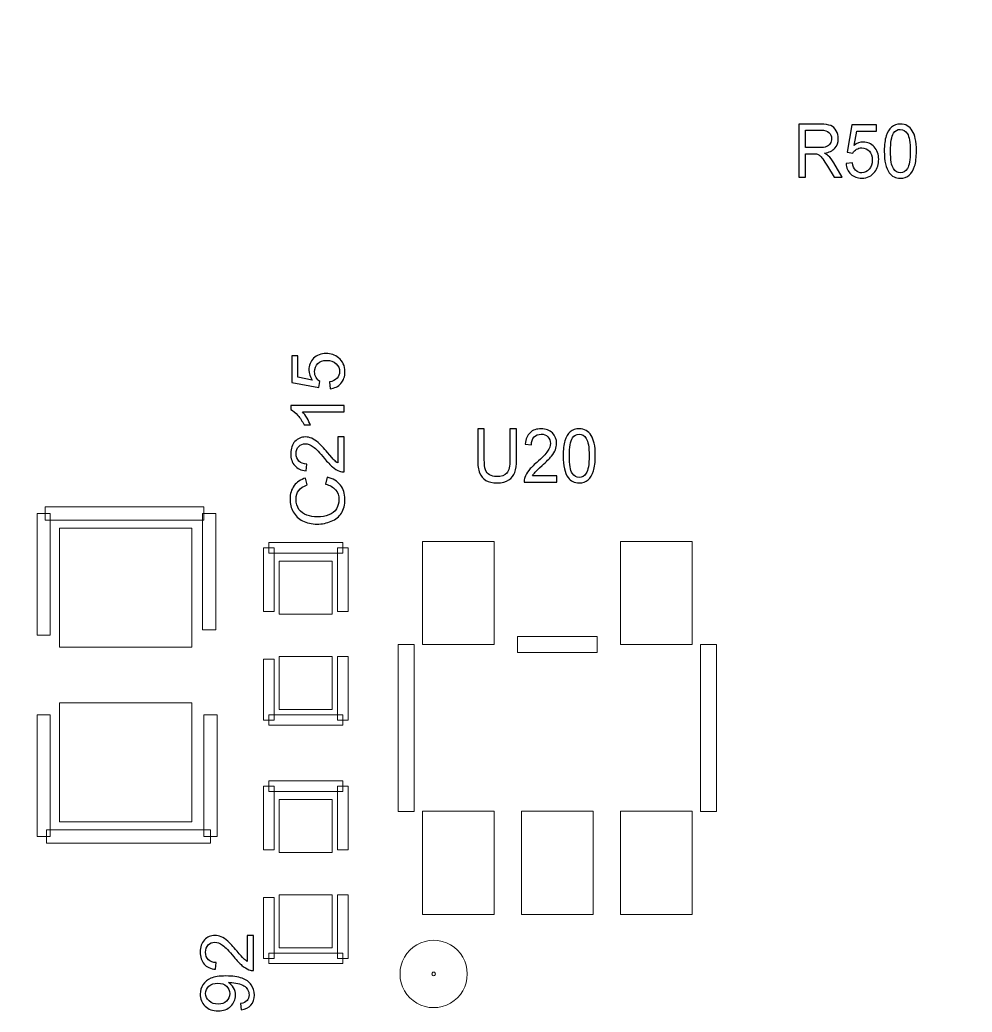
# Model space of a CAD drawing. Header units: millimetres. Extents: x -86 to 67, y -55 to 52.
# Drawn here: x 23.43 to 32.57, y -7.69 to 1.83 of the extents above; entities that cross this region are included whole.
import ezdxf

# ---------------------------------------------------------------- set-up
doc = ezdxf.new("R2010")
doc.units = ezdxf.units.MM
doc.header["$MEASUREMENT"] = 0
for name, color, linetype in [('BG_OUTLINE', 7, 'Continuous'), ('PG_SILKSCREEN_TOP', 7, 'Continuous'), ('PIN_TOP', 7, 'Continuous'), ('RD_SILKSCREEN_TOP', 7, 'Continuous')]:
    doc.layers.add(name, color=color, linetype=linetype)

msp = doc.modelspace()

# ---------------------------------------------------------------- linework, layer by layer
at = {"layer": 'BG_OUTLINE', "color": 3, "lineweight": 9}
msp.add_open_spline([(-60.0926, 34.7331), (-60.0926, 34.7331), (63.7724, 34.7331), (63.7724, 34.7331), (63.7724, 34.7331), (64.585, 34.7336), (65.3646, 34.4113), (65.9396, 33.837), (65.9396, 33.837), (66.5146, 33.2627), (66.8379, 32.4797), (66.8384, 31.667), (66.8384, 31.667), (66.8384, 31.667), (66.8412, -52.28), (66.8412, -52.28), (66.8412, -52.28), (66.8412, -52.28), (66.8384, -52.1933), (66.8384, -52.1933), (66.8384, -52.1933), (66.8389, -53.006), (66.5166, -53.7856), (65.9424, -54.3606), (65.9424, -54.3606), (65.3681, -54.9356), (64.585, -55.2589), (63.7724, -55.2594), (63.7724, -55.2594), (63.7724, -55.2594), (-60.1869, -55.2594), (-60.1869, -55.2594), (-60.1869, -55.2594), (-60.1869, -55.2594), (-60.0853, -55.2518), (-60.0853, -55.2518), (-60.0853, -55.2518), (-60.8979, -55.2523), (-61.6775, -54.9299), (-62.2525, -54.3557), (-62.2525, -54.3557), (-62.8275, -53.7814), (-63.1508, -52.9984), (-63.1513, -52.1857), (-63.1513, -52.1857), (-63.1513, -52.1857), (-63.1587, 31.667), (-63.1587, 31.667), (-63.1587, 31.667), (-63.1592, 32.4797), (-62.8369, 33.2593), (-62.2626, 33.8343), (-62.2626, 33.8343), (-61.6883, 34.4093), (-60.9053, 34.7326), (-60.0926, 34.7331)], degree=3, knots=[0, 0, 0, 0, 0.071429, 0.071429, 0.071429, 0.071429, 0.142857, 0.142857, 0.142857, 0.142857, 0.214286, 0.214286, 0.214286, 0.214286, 0.285714, 0.285714, 0.285714, 0.285714, 0.357143, 0.357143, 0.357143, 0.357143, 0.428571, 0.428571, 0.428571, 0.428571, 0.5, 0.5, 0.5, 0.5, 0.571429, 0.571429, 0.571429, 0.571429, 0.642857, 0.642857, 0.642857, 0.642857, 0.714286, 0.714286, 0.714286, 0.714286, 0.785714, 0.785714, 0.785714, 0.785714, 0.857143, 0.857143, 0.857143, 0.857143, 0.928571, 0.928571, 0.928571, 0.928571, 1, 1, 1, 1], dxfattribs=at)
at = {"layer": 'PG_SILKSCREEN_TOP', "color": 6, "lineweight": 9}
for points, knots in [([(25.1952, -2.8465), (25.1952, -2.8465), (25.1952, -2.9735), (25.1952, -2.9735), (25.1952, -2.9735), (25.1952, -2.9735), (23.6712, -2.9735), (23.6712, -2.9735), (23.6712, -2.9735), (23.6712, -2.9735), (23.6712, -2.8465), (23.6712, -2.8465), (23.6712, -2.8465), (23.6712, -2.8465), (25.1952, -2.8465), (25.1952, -2.8465)], [0, 0, 0, 0, 0.25, 0.25, 0.25, 0.25, 0.5, 0.5, 0.5, 0.5, 0.75, 0.75, 0.75, 0.75, 1, 1, 1, 1]), ([(23.595, -2.91), (23.595, -2.91), (23.722, -2.91), (23.722, -2.91), (23.722, -2.91), (23.722, -2.91), (23.722, -4.0784), (23.722, -4.0784), (23.722, -4.0784), (23.722, -4.0784), (23.595, -4.0784), (23.595, -4.0784), (23.595, -4.0784), (23.595, -4.0784), (23.595, -2.91), (23.595, -2.91)], [0, 0, 0, 0, 0.25, 0.25, 0.25, 0.25, 0.5, 0.5, 0.5, 0.5, 0.75, 0.75, 0.75, 0.75, 1, 1, 1, 1]), ([(25.3095, -4.0276), (25.3095, -4.0276), (25.1825, -4.0276), (25.1825, -4.0276), (25.1825, -4.0276), (25.1825, -4.0276), (25.1825, -2.91), (25.1825, -2.91), (25.1825, -2.91), (25.1825, -2.91), (25.3095, -2.91), (25.3095, -2.91), (25.3095, -2.91), (25.3095, -2.91), (25.3095, -4.0276), (25.3095, -4.0276)], [0, 0, 0, 0, 0.25, 0.25, 0.25, 0.25, 0.5, 0.5, 0.5, 0.5, 0.75, 0.75, 0.75, 0.75, 1, 1, 1, 1]), ([(26.5287, -3.1894), (26.5287, -3.1894), (26.5287, -3.291), (26.5287, -3.291), (26.5287, -3.291), (26.5287, -3.291), (25.8175, -3.291), (25.8175, -3.291), (25.8175, -3.291), (25.8175, -3.291), (25.8175, -3.1894), (25.8175, -3.1894), (25.8175, -3.1894), (25.8175, -3.1894), (26.5287, -3.1894), (26.5287, -3.1894)], [0, 0, 0, 0, 0.25, 0.25, 0.25, 0.25, 0.5, 0.5, 0.5, 0.5, 0.75, 0.75, 0.75, 0.75, 1, 1, 1, 1]), ([(25.7667, -3.2402), (25.7667, -3.2402), (25.8683, -3.2402), (25.8683, -3.2402), (25.8683, -3.2402), (25.8683, -3.2402), (25.8683, -3.8498), (25.8683, -3.8498), (25.8683, -3.8498), (25.8683, -3.8498), (25.7667, -3.8498), (25.7667, -3.8498), (25.7667, -3.8498), (25.7667, -3.8498), (25.7667, -3.2402), (25.7667, -3.2402)], [0, 0, 0, 0, 0.25, 0.25, 0.25, 0.25, 0.5, 0.5, 0.5, 0.5, 0.75, 0.75, 0.75, 0.75, 1, 1, 1, 1]), ([(26.4779, -3.2402), (26.4779, -3.2402), (26.5795, -3.2402), (26.5795, -3.2402), (26.5795, -3.2402), (26.5795, -3.2402), (26.5795, -3.8498), (26.5795, -3.8498), (26.5795, -3.8498), (26.5795, -3.8498), (26.4779, -3.8498), (26.4779, -3.8498), (26.4779, -3.8498), (26.4779, -3.8498), (26.4779, -3.2402), (26.4779, -3.2402)], [0, 0, 0, 0, 0.25, 0.25, 0.25, 0.25, 0.5, 0.5, 0.5, 0.5, 0.75, 0.75, 0.75, 0.75, 1, 1, 1, 1]), ([(28.2051, -4.2435), (28.2051, -4.2435), (28.2051, -4.0911), (28.2051, -4.0911), (28.2051, -4.0911), (28.2051, -4.0911), (28.9671, -4.0911), (28.9671, -4.0911), (28.9671, -4.0911), (28.9671, -4.0911), (28.9671, -4.2435), (28.9671, -4.2435), (28.9671, -4.2435), (28.9671, -4.2435), (28.2051, -4.2435), (28.2051, -4.2435)], [0, 0, 0, 0, 0.25, 0.25, 0.25, 0.25, 0.5, 0.5, 0.5, 0.5, 0.75, 0.75, 0.75, 0.75, 1, 1, 1, 1]), ([(27.2122, -5.7675), (27.2122, -5.7675), (27.0598, -5.7675), (27.0598, -5.7675), (27.0598, -5.7675), (27.0598, -5.7675), (27.0598, -4.1673), (27.0598, -4.1673), (27.0598, -4.1673), (27.0598, -4.1673), (27.2122, -4.1673), (27.2122, -4.1673), (27.2122, -4.1673), (27.2122, -4.1673), (27.2122, -5.7675), (27.2122, -5.7675)], [0, 0, 0, 0, 0.25, 0.25, 0.25, 0.25, 0.5, 0.5, 0.5, 0.5, 0.75, 0.75, 0.75, 0.75, 1, 1, 1, 1]), ([(29.96, -4.1673), (29.96, -4.1673), (30.1124, -4.1673), (30.1124, -4.1673), (30.1124, -4.1673), (30.1124, -4.1673), (30.1124, -5.7675), (30.1124, -5.7675), (30.1124, -5.7675), (30.1124, -5.7675), (29.96, -5.7675), (29.96, -5.7675), (29.96, -5.7675), (29.96, -5.7675), (29.96, -4.1673), (29.96, -4.1673)], [0, 0, 0, 0, 0.25, 0.25, 0.25, 0.25, 0.5, 0.5, 0.5, 0.5, 0.75, 0.75, 0.75, 0.75, 1, 1, 1, 1]), ([(26.4779, -4.2816), (26.4779, -4.2816), (26.5795, -4.2816), (26.5795, -4.2816), (26.5795, -4.2816), (26.5795, -4.2816), (26.5795, -4.8912), (26.5795, -4.8912), (26.5795, -4.8912), (26.5795, -4.8912), (26.4779, -4.8912), (26.4779, -4.8912), (26.4779, -4.8912), (26.4779, -4.8912), (26.4779, -4.2816), (26.4779, -4.2816)], [0, 0, 0, 0, 0.25, 0.25, 0.25, 0.25, 0.5, 0.5, 0.5, 0.5, 0.75, 0.75, 0.75, 0.75, 1, 1, 1, 1]), ([(25.8683, -4.8912), (25.8683, -4.8912), (25.7667, -4.8912), (25.7667, -4.8912), (25.7667, -4.8912), (25.7667, -4.8912), (25.7667, -4.307), (25.7667, -4.307), (25.7667, -4.307), (25.7667, -4.307), (25.8683, -4.307), (25.8683, -4.307), (25.8683, -4.307), (25.8683, -4.307), (25.8683, -4.8912), (25.8683, -4.8912)], [0, 0, 0, 0, 0.25, 0.25, 0.25, 0.25, 0.5, 0.5, 0.5, 0.5, 0.75, 0.75, 0.75, 0.75, 1, 1, 1, 1]), ([(23.722, -6.0088), (23.722, -6.0088), (23.595, -6.0088), (23.595, -6.0088), (23.595, -6.0088), (23.595, -6.0088), (23.595, -4.8404), (23.595, -4.8404), (23.595, -4.8404), (23.595, -4.8404), (23.722, -4.8404), (23.722, -4.8404), (23.722, -4.8404), (23.722, -4.8404), (23.722, -6.0088), (23.722, -6.0088)], [0, 0, 0, 0, 0.25, 0.25, 0.25, 0.25, 0.5, 0.5, 0.5, 0.5, 0.75, 0.75, 0.75, 0.75, 1, 1, 1, 1]), ([(25.1952, -4.8404), (25.1952, -4.8404), (25.3222, -4.8404), (25.3222, -4.8404), (25.3222, -4.8404), (25.3222, -4.8404), (25.3222, -6.0088), (25.3222, -6.0088), (25.3222, -6.0088), (25.3222, -6.0088), (25.1952, -6.0088), (25.1952, -6.0088), (25.1952, -6.0088), (25.1952, -6.0088), (25.1952, -4.8404), (25.1952, -4.8404)], [0, 0, 0, 0, 0.25, 0.25, 0.25, 0.25, 0.5, 0.5, 0.5, 0.5, 0.75, 0.75, 0.75, 0.75, 1, 1, 1, 1]), ([(26.5287, -4.8404), (26.5287, -4.8404), (26.5287, -4.942), (26.5287, -4.942), (26.5287, -4.942), (26.5287, -4.942), (25.8175, -4.942), (25.8175, -4.942), (25.8175, -4.942), (25.8175, -4.942), (25.8175, -4.8404), (25.8175, -4.8404), (25.8175, -4.8404), (25.8175, -4.8404), (26.5287, -4.8404), (26.5287, -4.8404)], [0, 0, 0, 0, 0.25, 0.25, 0.25, 0.25, 0.5, 0.5, 0.5, 0.5, 0.75, 0.75, 0.75, 0.75, 1, 1, 1, 1]), ([(26.5287, -5.4754), (26.5287, -5.4754), (26.5287, -5.577), (26.5287, -5.577), (26.5287, -5.577), (26.5287, -5.577), (25.8175, -5.577), (25.8175, -5.577), (25.8175, -5.577), (25.8175, -5.577), (25.8175, -5.4754), (25.8175, -5.4754), (25.8175, -5.4754), (25.8175, -5.4754), (26.5287, -5.4754), (26.5287, -5.4754)], [0, 0, 0, 0, 0.25, 0.25, 0.25, 0.25, 0.5, 0.5, 0.5, 0.5, 0.75, 0.75, 0.75, 0.75, 1, 1, 1, 1]), ([(25.7667, -5.5262), (25.7667, -5.5262), (25.8683, -5.5262), (25.8683, -5.5262), (25.8683, -5.5262), (25.8683, -5.5262), (25.8683, -6.1358), (25.8683, -6.1358), (25.8683, -6.1358), (25.8683, -6.1358), (25.7667, -6.1358), (25.7667, -6.1358), (25.7667, -6.1358), (25.7667, -6.1358), (25.7667, -5.5262), (25.7667, -5.5262)], [0, 0, 0, 0, 0.25, 0.25, 0.25, 0.25, 0.5, 0.5, 0.5, 0.5, 0.75, 0.75, 0.75, 0.75, 1, 1, 1, 1]), ([(26.4779, -5.5262), (26.4779, -5.5262), (26.5795, -5.5262), (26.5795, -5.5262), (26.5795, -5.5262), (26.5795, -5.5262), (26.5795, -6.1358), (26.5795, -6.1358), (26.5795, -6.1358), (26.5795, -6.1358), (26.4779, -6.1358), (26.4779, -6.1358), (26.4779, -6.1358), (26.4779, -6.1358), (26.4779, -5.5262), (26.4779, -5.5262)], [0, 0, 0, 0, 0.25, 0.25, 0.25, 0.25, 0.5, 0.5, 0.5, 0.5, 0.75, 0.75, 0.75, 0.75, 1, 1, 1, 1]), ([(25.2587, -5.9453), (25.2587, -5.9453), (25.2587, -6.0723), (25.2587, -6.0723), (25.2587, -6.0723), (25.2587, -6.0723), (23.6839, -6.0723), (23.6839, -6.0723), (23.6839, -6.0723), (23.6839, -6.0723), (23.6839, -5.9453), (23.6839, -5.9453), (23.6839, -5.9453), (23.6839, -5.9453), (25.2587, -5.9453), (25.2587, -5.9453)], [0, 0, 0, 0, 0.25, 0.25, 0.25, 0.25, 0.5, 0.5, 0.5, 0.5, 0.75, 0.75, 0.75, 0.75, 1, 1, 1, 1]), ([(26.4779, -6.5676), (26.4779, -6.5676), (26.5795, -6.5676), (26.5795, -6.5676), (26.5795, -6.5676), (26.5795, -6.5676), (26.5795, -7.1772), (26.5795, -7.1772), (26.5795, -7.1772), (26.5795, -7.1772), (26.4779, -7.1772), (26.4779, -7.1772), (26.4779, -7.1772), (26.4779, -7.1772), (26.4779, -6.5676), (26.4779, -6.5676)], [0, 0, 0, 0, 0.25, 0.25, 0.25, 0.25, 0.5, 0.5, 0.5, 0.5, 0.75, 0.75, 0.75, 0.75, 1, 1, 1, 1]), ([(25.8683, -7.1772), (25.8683, -7.1772), (25.7667, -7.1772), (25.7667, -7.1772), (25.7667, -7.1772), (25.7667, -7.1772), (25.7667, -6.593), (25.7667, -6.593), (25.7667, -6.593), (25.7667, -6.593), (25.8683, -6.593), (25.8683, -6.593), (25.8683, -6.593), (25.8683, -6.593), (25.8683, -7.1772), (25.8683, -7.1772)], [0, 0, 0, 0, 0.25, 0.25, 0.25, 0.25, 0.5, 0.5, 0.5, 0.5, 0.75, 0.75, 0.75, 0.75, 1, 1, 1, 1]), ([(27.0769, -7.327), (27.0769, -7.2117), (27.1384, -7.1051), (27.2383, -7.0474), (27.2383, -7.0474), (27.3382, -6.9898), (27.4612, -6.9898), (27.5611, -7.0474), (27.5611, -7.0474), (27.661, -7.1051), (27.7225, -7.2117), (27.7225, -7.327)], [0, 0, 0, 0, 0.333333, 0.333333, 0.333333, 0.333333, 0.666667, 0.666667, 0.666667, 0.666667, 1, 1, 1, 1]), ([(26.5287, -7.1264), (26.5287, -7.1264), (26.5287, -7.228), (26.5287, -7.228), (26.5287, -7.228), (26.5287, -7.228), (25.8175, -7.228), (25.8175, -7.228), (25.8175, -7.228), (25.8175, -7.228), (25.8175, -7.1264), (25.8175, -7.1264), (25.8175, -7.1264), (25.8175, -7.1264), (26.5287, -7.1264), (26.5287, -7.1264)], [0, 0, 0, 0, 0.25, 0.25, 0.25, 0.25, 0.5, 0.5, 0.5, 0.5, 0.75, 0.75, 0.75, 0.75, 1, 1, 1, 1]), ([(27.7225, -7.327), (27.7225, -7.4424), (27.661, -7.5489), (27.5611, -7.6066), (27.5611, -7.6066), (27.4612, -7.6643), (27.3382, -7.6643), (27.2383, -7.6066), (27.2383, -7.6066), (27.1384, -7.5489), (27.0769, -7.4424), (27.0769, -7.327)], [0, 0, 0, 0, 0.333333, 0.333333, 0.333333, 0.333333, 0.666667, 0.666667, 0.666667, 0.666667, 1, 1, 1, 1]), ([(27.4177, -7.327), (27.4177, -7.3206), (27.4143, -7.3146), (27.4087, -7.3114), (27.4087, -7.3114), (27.4031, -7.3082), (27.3963, -7.3082), (27.3907, -7.3114), (27.3907, -7.3114), (27.3851, -7.3146), (27.3817, -7.3206), (27.3817, -7.327)], [0, 0, 0, 0, 0.333333, 0.333333, 0.333333, 0.333333, 0.666667, 0.666667, 0.666667, 0.666667, 1, 1, 1, 1]), ([(27.3817, -7.327), (27.3817, -7.3335), (27.3851, -7.3394), (27.3907, -7.3426), (27.3907, -7.3426), (27.3963, -7.3459), (27.4031, -7.3459), (27.4087, -7.3426), (27.4087, -7.3426), (27.4143, -7.3394), (27.4177, -7.3335), (27.4177, -7.327)], [0, 0, 0, 0, 0.333333, 0.333333, 0.333333, 0.333333, 0.666667, 0.666667, 0.666667, 0.666667, 1, 1, 1, 1])]:
    msp.add_open_spline(points, degree=3, knots=knots, dxfattribs=at)
at = {"layer": 'PIN_TOP', "lineweight": 9}
for points in [[(23.8109, -3.0497), (23.8109, -3.0497), (25.0809, -3.0497), (25.0809, -3.0497), (25.0809, -3.0497), (25.0809, -3.0497), (25.0809, -4.1927), (25.0809, -4.1927), (25.0809, -4.1927), (25.0809, -4.1927), (23.8109, -4.1927), (23.8109, -4.1927), (23.8109, -4.1927), (23.8109, -4.1927), (23.8109, -3.0497), (23.8109, -3.0497)], [(27.2933, -4.1678), (27.2933, -4.1678), (27.2933, -3.1772), (27.2933, -3.1772), (27.2933, -3.1772), (27.2933, -3.1772), (27.9791, -3.1772), (27.9791, -3.1772), (27.9791, -3.1772), (27.9791, -3.1772), (27.9791, -4.1678), (27.9791, -4.1678), (27.9791, -4.1678), (27.9791, -4.1678), (27.2933, -4.1678), (27.2933, -4.1678)], [(29.1932, -4.1678), (29.1932, -4.1678), (29.1932, -3.1772), (29.1932, -3.1772), (29.1932, -3.1772), (29.1932, -3.1772), (29.879, -3.1772), (29.879, -3.1772), (29.879, -3.1772), (29.879, -3.1772), (29.879, -4.1678), (29.879, -4.1678), (29.879, -4.1678), (29.879, -4.1678), (29.1932, -4.1678), (29.1932, -4.1678)], [(25.9191, -3.3672), (25.9191, -3.3672), (26.4271, -3.3672), (26.4271, -3.3672), (26.4271, -3.3672), (26.4271, -3.3672), (26.4271, -3.8752), (26.4271, -3.8752), (26.4271, -3.8752), (26.4271, -3.8752), (25.9191, -3.8752), (25.9191, -3.8752), (25.9191, -3.8752), (25.9191, -3.8752), (25.9191, -3.3672), (25.9191, -3.3672)], [(25.9191, -4.2816), (25.9191, -4.2816), (26.4271, -4.2816), (26.4271, -4.2816), (26.4271, -4.2816), (26.4271, -4.2816), (26.4271, -4.7896), (26.4271, -4.7896), (26.4271, -4.7896), (26.4271, -4.7896), (25.9191, -4.7896), (25.9191, -4.7896), (25.9191, -4.7896), (25.9191, -4.7896), (25.9191, -4.2816), (25.9191, -4.2816)], [(23.8109, -4.7261), (23.8109, -4.7261), (25.0809, -4.7261), (25.0809, -4.7261), (25.0809, -4.7261), (25.0809, -4.7261), (25.0809, -5.8691), (25.0809, -5.8691), (25.0809, -5.8691), (25.0809, -5.8691), (23.8109, -5.8691), (23.8109, -5.8691), (23.8109, -5.8691), (23.8109, -5.8691), (23.8109, -4.7261), (23.8109, -4.7261)], [(25.9191, -5.6532), (25.9191, -5.6532), (26.4271, -5.6532), (26.4271, -5.6532), (26.4271, -5.6532), (26.4271, -5.6532), (26.4271, -6.1612), (26.4271, -6.1612), (26.4271, -6.1612), (26.4271, -6.1612), (25.9191, -6.1612), (25.9191, -6.1612), (25.9191, -6.1612), (25.9191, -6.1612), (25.9191, -5.6532), (25.9191, -5.6532)], [(27.2933, -6.7576), (27.2933, -6.7576), (27.2933, -5.767), (27.2933, -5.767), (27.2933, -5.767), (27.2933, -5.767), (27.9791, -5.767), (27.9791, -5.767), (27.9791, -5.767), (27.9791, -5.767), (27.9791, -6.7576), (27.9791, -6.7576), (27.9791, -6.7576), (27.9791, -6.7576), (27.2933, -6.7576), (27.2933, -6.7576)], [(28.2432, -6.7576), (28.2432, -6.7576), (28.2432, -5.767), (28.2432, -5.767), (28.2432, -5.767), (28.2432, -5.767), (28.929, -5.767), (28.929, -5.767), (28.929, -5.767), (28.929, -5.767), (28.929, -6.7576), (28.929, -6.7576), (28.929, -6.7576), (28.929, -6.7576), (28.2432, -6.7576), (28.2432, -6.7576)], [(29.1932, -6.7576), (29.1932, -6.7576), (29.1932, -5.767), (29.1932, -5.767), (29.1932, -5.767), (29.1932, -5.767), (29.879, -5.767), (29.879, -5.767), (29.879, -5.767), (29.879, -5.767), (29.879, -6.7576), (29.879, -6.7576), (29.879, -6.7576), (29.879, -6.7576), (29.1932, -6.7576), (29.1932, -6.7576)], [(25.9191, -6.5676), (25.9191, -6.5676), (26.4271, -6.5676), (26.4271, -6.5676), (26.4271, -6.5676), (26.4271, -6.5676), (26.4271, -7.0756), (26.4271, -7.0756), (26.4271, -7.0756), (26.4271, -7.0756), (25.9191, -7.0756), (25.9191, -7.0756), (25.9191, -7.0756), (25.9191, -7.0756), (25.9191, -6.5676), (25.9191, -6.5676)]]:
    msp.add_open_spline(points, degree=3, knots=[0, 0, 0, 0, 0.25, 0.25, 0.25, 0.25, 0.5, 0.5, 0.5, 0.5, 0.75, 0.75, 0.75, 0.75, 1, 1, 1, 1], dxfattribs=at)
at = {"layer": 'RD_SILKSCREEN_TOP', "color": 8}
for points, knots in [([(30.9037, 0.3148), (30.9037, 0.3148), (30.9037, 0.8239), (30.9037, 0.8239), (30.9037, 0.8239), (30.9037, 0.8239), (31.1133, 0.8239), (31.1133, 0.8239), (31.1133, 0.8239), (31.1554, 0.8239), (31.1875, 0.8193), (31.2094, 0.8102), (31.2094, 0.8102), (31.2313, 0.801), (31.2488, 0.7849), (31.262, 0.7618), (31.262, 0.7618), (31.2751, 0.7386), (31.2816, 0.713), (31.2816, 0.685), (31.2816, 0.685), (31.2816, 0.6488), (31.2709, 0.6185), (31.249, 0.5937), (31.249, 0.5937), (31.2273, 0.5689), (31.1938, 0.5532), (31.1484, 0.5464), (31.1484, 0.5464), (31.165, 0.5379), (31.1776, 0.5295), (31.1862, 0.521), (31.1862, 0.521), (31.2045, 0.503), (31.2217, 0.4804), (31.2382, 0.4534), (31.2382, 0.4534), (31.2382, 0.4534), (31.3204, 0.3148), (31.3204, 0.3148), (31.3204, 0.3148), (31.3204, 0.3148), (31.2416, 0.3148), (31.2416, 0.3148), (31.2416, 0.3148), (31.2416, 0.3148), (31.1791, 0.4208), (31.1791, 0.4208), (31.1791, 0.4208), (31.1608, 0.4512), (31.1458, 0.4747), (31.1339, 0.4908), (31.1339, 0.4908), (31.1221, 0.5071), (31.1115, 0.5184), (31.1022, 0.5248), (31.1022, 0.5248), (31.0929, 0.5314), (31.0834, 0.5359), (31.0737, 0.5385), (31.0737, 0.5385), (31.0666, 0.54), (31.055, 0.5408), (31.0388, 0.5408), (31.0388, 0.5408), (31.0388, 0.5408), (30.9663, 0.5408), (30.9663, 0.5408), (30.9663, 0.5408), (30.9663, 0.5408), (30.9663, 0.3148), (30.9663, 0.3148), (30.9663, 0.3148), (30.9663, 0.3148), (30.9037, 0.3148), (30.9037, 0.3148)], [0, 0, 0, 0, 0.052632, 0.052632, 0.052632, 0.052632, 0.105263, 0.105263, 0.105263, 0.105263, 0.157895, 0.157895, 0.157895, 0.157895, 0.210526, 0.210526, 0.210526, 0.210526, 0.263158, 0.263158, 0.263158, 0.263158, 0.315789, 0.315789, 0.315789, 0.315789, 0.368421, 0.368421, 0.368421, 0.368421, 0.421053, 0.421053, 0.421053, 0.421053, 0.473684, 0.473684, 0.473684, 0.473684, 0.526316, 0.526316, 0.526316, 0.526316, 0.578947, 0.578947, 0.578947, 0.578947, 0.631579, 0.631579, 0.631579, 0.631579, 0.684211, 0.684211, 0.684211, 0.684211, 0.736842, 0.736842, 0.736842, 0.736842, 0.789474, 0.789474, 0.789474, 0.789474, 0.842105, 0.842105, 0.842105, 0.842105, 0.894737, 0.894737, 0.894737, 0.894737, 0.947368, 0.947368, 0.947368, 0.947368, 1, 1, 1, 1]), ([(30.9663, 0.5992), (30.9663, 0.5992), (31.1007, 0.5992), (31.1007, 0.5992), (31.1007, 0.5992), (31.1293, 0.5992), (31.1517, 0.6024), (31.1678, 0.6088), (31.1678, 0.6088), (31.1839, 0.6152), (31.1962, 0.6254), (31.2046, 0.6393), (31.2046, 0.6393), (31.2129, 0.6533), (31.2171, 0.6685), (31.2171, 0.685), (31.2171, 0.685), (31.2171, 0.709), (31.2091, 0.7288), (31.1928, 0.7444), (31.1928, 0.7444), (31.1766, 0.7599), (31.151, 0.7676), (31.1159, 0.7676), (31.1159, 0.7676), (31.1159, 0.7676), (30.9663, 0.7676), (30.9663, 0.7676), (30.9663, 0.7676), (30.9663, 0.7676), (30.9663, 0.5992), (30.9663, 0.5992)], [0, 0, 0, 0, 0.125, 0.125, 0.125, 0.125, 0.25, 0.25, 0.25, 0.25, 0.375, 0.375, 0.375, 0.375, 0.5, 0.5, 0.5, 0.5, 0.625, 0.625, 0.625, 0.625, 0.75, 0.75, 0.75, 0.75, 0.875, 0.875, 0.875, 0.875, 1, 1, 1, 1]), ([(31.3561, 0.4481), (31.3561, 0.4481), (31.4171, 0.4537), (31.4171, 0.4537), (31.4171, 0.4537), (31.4216, 0.4217), (31.432, 0.3978), (31.4485, 0.3817), (31.4485, 0.3817), (31.4649, 0.3655), (31.4848, 0.3575), (31.508, 0.3575), (31.508, 0.3575), (31.536, 0.3575), (31.5596, 0.3689), (31.5789, 0.3915), (31.5789, 0.3915), (31.5983, 0.4142), (31.6079, 0.4444), (31.6079, 0.4818), (31.6079, 0.4818), (31.6079, 0.5175), (31.5987, 0.5456), (31.5801, 0.5662), (31.5801, 0.5662), (31.5615, 0.5868), (31.5372, 0.5971), (31.507, 0.5971), (31.507, 0.5971), (31.4883, 0.5971), (31.4714, 0.5925), (31.4564, 0.5834), (31.4564, 0.5834), (31.4413, 0.5743), (31.4295, 0.5624), (31.4209, 0.5478), (31.4209, 0.5478), (31.4209, 0.5478), (31.3665, 0.5554), (31.3665, 0.5554), (31.3665, 0.5554), (31.3665, 0.5554), (31.4123, 0.8169), (31.4123, 0.8169), (31.4123, 0.8169), (31.4123, 0.8169), (31.6474, 0.8169), (31.6474, 0.8169), (31.6474, 0.8169), (31.6474, 0.8169), (31.6474, 0.7572), (31.6474, 0.7572), (31.6474, 0.7572), (31.6474, 0.7572), (31.4587, 0.7572), (31.4587, 0.7572), (31.4587, 0.7572), (31.4587, 0.7572), (31.4332, 0.6204), (31.4332, 0.6204), (31.4332, 0.6204), (31.4616, 0.6417), (31.4914, 0.6524), (31.5225, 0.6524), (31.5225, 0.6524), (31.5638, 0.6524), (31.5985, 0.637), (31.627, 0.6062), (31.627, 0.6062), (31.6554, 0.5753), (31.6696, 0.5357), (31.6696, 0.4874), (31.6696, 0.4874), (31.6696, 0.4413), (31.657, 0.4014), (31.6322, 0.3679), (31.6322, 0.3679), (31.6018, 0.3268), (31.5604, 0.3061), (31.508, 0.3061), (31.508, 0.3061), (31.4649, 0.3061), (31.4298, 0.3191), (31.4027, 0.345), (31.4027, 0.345), (31.3755, 0.371), (31.36, 0.4054), (31.3561, 0.4481)], [0, 0, 0, 0, 0.045455, 0.045455, 0.045455, 0.045455, 0.090909, 0.090909, 0.090909, 0.090909, 0.136364, 0.136364, 0.136364, 0.136364, 0.181818, 0.181818, 0.181818, 0.181818, 0.227273, 0.227273, 0.227273, 0.227273, 0.272727, 0.272727, 0.272727, 0.272727, 0.318182, 0.318182, 0.318182, 0.318182, 0.363636, 0.363636, 0.363636, 0.363636, 0.409091, 0.409091, 0.409091, 0.409091, 0.454545, 0.454545, 0.454545, 0.454545, 0.5, 0.5, 0.5, 0.5, 0.545455, 0.545455, 0.545455, 0.545455, 0.590909, 0.590909, 0.590909, 0.590909, 0.636364, 0.636364, 0.636364, 0.636364, 0.681818, 0.681818, 0.681818, 0.681818, 0.727273, 0.727273, 0.727273, 0.727273, 0.772727, 0.772727, 0.772727, 0.772727, 0.818182, 0.818182, 0.818182, 0.818182, 0.863636, 0.863636, 0.863636, 0.863636, 0.909091, 0.909091, 0.909091, 0.909091, 0.954545, 0.954545, 0.954545, 0.954545, 1, 1, 1, 1]), ([(31.7234, 0.5659), (31.7234, 0.6261), (31.7291, 0.6745), (31.7407, 0.7112), (31.7407, 0.7112), (31.7522, 0.7479), (31.7693, 0.7763), (31.792, 0.7962), (31.792, 0.7962), (31.8147, 0.8161), (31.8432, 0.826), (31.8775, 0.826), (31.8775, 0.826), (31.9029, 0.826), (31.9252, 0.8205), (31.9443, 0.8094), (31.9443, 0.8094), (31.9634, 0.7985), (31.9792, 0.7827), (31.9917, 0.7619), (31.9917, 0.7619), (32.0042, 0.7412), (32.0139, 0.7159), (32.021, 0.6862), (32.021, 0.6862), (32.0281, 0.6564), (32.0317, 0.6163), (32.0317, 0.5659), (32.0317, 0.5659), (32.0317, 0.5061), (32.026, 0.458), (32.0147, 0.4212), (32.0147, 0.4212), (32.0032, 0.3845), (31.9862, 0.3562), (31.9634, 0.3361), (31.9634, 0.3361), (31.9408, 0.3161), (31.9122, 0.3061), (31.8775, 0.3061), (31.8775, 0.3061), (31.8319, 0.3061), (31.7962, 0.3237), (31.7702, 0.3589), (31.7702, 0.3589), (31.739, 0.4012), (31.7234, 0.4703), (31.7234, 0.5659)], [0, 0, 0, 0, 0.083333, 0.083333, 0.083333, 0.083333, 0.166667, 0.166667, 0.166667, 0.166667, 0.25, 0.25, 0.25, 0.25, 0.333333, 0.333333, 0.333333, 0.333333, 0.416667, 0.416667, 0.416667, 0.416667, 0.5, 0.5, 0.5, 0.5, 0.583333, 0.583333, 0.583333, 0.583333, 0.666667, 0.666667, 0.666667, 0.666667, 0.75, 0.75, 0.75, 0.75, 0.833333, 0.833333, 0.833333, 0.833333, 0.916667, 0.916667, 0.916667, 0.916667, 1, 1, 1, 1]), ([(31.7831, 0.5659), (31.7831, 0.4823), (31.7922, 0.4267), (31.8104, 0.399), (31.8104, 0.399), (31.8285, 0.3713), (31.8509, 0.3575), (31.8775, 0.3575), (31.8775, 0.3575), (31.9043, 0.3575), (31.9266, 0.3715), (31.9448, 0.3992), (31.9448, 0.3992), (31.9629, 0.4269), (31.9721, 0.4825), (31.9721, 0.5659), (31.9721, 0.5659), (31.9721, 0.6497), (31.9629, 0.7054), (31.9448, 0.7329), (31.9448, 0.7329), (31.9266, 0.7605), (31.904, 0.7742), (31.877, 0.7742), (31.877, 0.7742), (31.8502, 0.7742), (31.829, 0.762), (31.813, 0.7377), (31.813, 0.7377), (31.793, 0.7068), (31.7831, 0.6494), (31.7831, 0.5659)], [0, 0, 0, 0, 0.125, 0.125, 0.125, 0.125, 0.25, 0.25, 0.25, 0.25, 0.375, 0.375, 0.375, 0.375, 0.5, 0.5, 0.5, 0.5, 0.625, 0.625, 0.625, 0.625, 0.75, 0.75, 0.75, 0.75, 0.875, 0.875, 0.875, 0.875, 1, 1, 1, 1]), ([(26.4066, -1.713), (26.4066, -1.713), (26.401, -1.6473), (26.401, -1.6473), (26.401, -1.6473), (26.433, -1.6425), (26.4569, -1.6312), (26.473, -1.6135), (26.473, -1.6135), (26.4892, -1.5958), (26.4972, -1.5744), (26.4972, -1.5494), (26.4972, -1.5494), (26.4972, -1.5193), (26.4858, -1.4938), (26.4632, -1.4731), (26.4632, -1.4731), (26.4405, -1.4522), (26.4103, -1.4418), (26.3729, -1.4418), (26.3729, -1.4418), (26.3372, -1.4418), (26.3091, -1.4517), (26.2885, -1.4718), (26.2885, -1.4718), (26.2679, -1.4918), (26.2576, -1.518), (26.2576, -1.5505), (26.2576, -1.5505), (26.2576, -1.5706), (26.2622, -1.5888), (26.2713, -1.605), (26.2713, -1.605), (26.2804, -1.6212), (26.2923, -1.6339), (26.3069, -1.6432), (26.3069, -1.6432), (26.3069, -1.6432), (26.2993, -1.7018), (26.2993, -1.7018), (26.2993, -1.7018), (26.2993, -1.7018), (26.0378, -1.6525), (26.0378, -1.6525), (26.0378, -1.6525), (26.0378, -1.6525), (26.0378, -1.3993), (26.0378, -1.3993), (26.0378, -1.3993), (26.0378, -1.3993), (26.0975, -1.3993), (26.0975, -1.3993), (26.0975, -1.3993), (26.0975, -1.3993), (26.0975, -1.6025), (26.0975, -1.6025), (26.0975, -1.6025), (26.0975, -1.6025), (26.2343, -1.63), (26.2343, -1.63), (26.2343, -1.63), (26.213, -1.5994), (26.2023, -1.5673), (26.2023, -1.5338), (26.2023, -1.5338), (26.2023, -1.4893), (26.2177, -1.4519), (26.2485, -1.4213), (26.2485, -1.4213), (26.2794, -1.3907), (26.319, -1.3754), (26.3673, -1.3754), (26.3673, -1.3754), (26.4134, -1.3754), (26.4533, -1.3889), (26.4868, -1.4157), (26.4868, -1.4157), (26.5279, -1.4484), (26.5486, -1.493), (26.5486, -1.5494), (26.5486, -1.5494), (26.5486, -1.5958), (26.5356, -1.6336), (26.5097, -1.6628), (26.5097, -1.6628), (26.4837, -1.6921), (26.4493, -1.7088), (26.4066, -1.713)], [0, 0, 0, 0, 0.045455, 0.045455, 0.045455, 0.045455, 0.090909, 0.090909, 0.090909, 0.090909, 0.136364, 0.136364, 0.136364, 0.136364, 0.181818, 0.181818, 0.181818, 0.181818, 0.227273, 0.227273, 0.227273, 0.227273, 0.272727, 0.272727, 0.272727, 0.272727, 0.318182, 0.318182, 0.318182, 0.318182, 0.363636, 0.363636, 0.363636, 0.363636, 0.409091, 0.409091, 0.409091, 0.409091, 0.454545, 0.454545, 0.454545, 0.454545, 0.5, 0.5, 0.5, 0.5, 0.545455, 0.545455, 0.545455, 0.545455, 0.590909, 0.590909, 0.590909, 0.590909, 0.636364, 0.636364, 0.636364, 0.636364, 0.681818, 0.681818, 0.681818, 0.681818, 0.727273, 0.727273, 0.727273, 0.727273, 0.772727, 0.772727, 0.772727, 0.772727, 0.818182, 0.818182, 0.818182, 0.818182, 0.863636, 0.863636, 0.863636, 0.863636, 0.909091, 0.909091, 0.909091, 0.909091, 0.954545, 0.954545, 0.954545, 0.954545, 1, 1, 1, 1]), ([(26.5399, -1.8731), (26.5399, -1.8731), (26.5399, -1.9355), (26.5399, -1.9355), (26.5399, -1.9355), (26.5399, -1.9355), (26.1416, -1.9355), (26.1416, -1.9355), (26.1416, -1.9355), (26.156, -1.9506), (26.1703, -1.9703), (26.1847, -1.9947), (26.1847, -1.9947), (26.199, -2.0192), (26.2098, -2.0412), (26.2169, -2.0606), (26.2169, -2.0606), (26.2169, -2.0606), (26.1566, -2.0606), (26.1566, -2.0606), (26.1566, -2.0606), (26.1401, -2.0256), (26.1202, -1.995), (26.0968, -1.9689), (26.0968, -1.9689), (26.0734, -1.9428), (26.0507, -1.9242), (26.0287, -1.9133), (26.0287, -1.9133), (26.0287, -1.9133), (26.0287, -1.8731), (26.0287, -1.8731), (26.0287, -1.8731), (26.0287, -1.8731), (26.5399, -1.8731), (26.5399, -1.8731)], [0, 0, 0, 0, 0.111111, 0.111111, 0.111111, 0.111111, 0.222222, 0.222222, 0.222222, 0.222222, 0.333333, 0.333333, 0.333333, 0.333333, 0.444444, 0.444444, 0.444444, 0.444444, 0.555556, 0.555556, 0.555556, 0.555556, 0.666667, 0.666667, 0.666667, 0.666667, 0.777778, 0.777778, 0.777778, 0.777778, 0.888889, 0.888889, 0.888889, 0.888889, 1, 1, 1, 1]), ([(26.4798, -2.1754), (26.4798, -2.1754), (26.5399, -2.1754), (26.5399, -2.1754), (26.5399, -2.1754), (26.5399, -2.1754), (26.5399, -2.5119), (26.5399, -2.5119), (26.5399, -2.5119), (26.5248, -2.5124), (26.5104, -2.51), (26.4965, -2.5047), (26.4965, -2.5047), (26.4735, -2.4962), (26.451, -2.4824), (26.4287, -2.4636), (26.4287, -2.4636), (26.4066, -2.4446), (26.3808, -2.4173), (26.3517, -2.3818), (26.3517, -2.3818), (26.3063, -2.3264), (26.2704, -2.289), (26.2438, -2.2695), (26.2438, -2.2695), (26.2174, -2.2501), (26.1922, -2.2404), (26.1687, -2.2404), (26.1687, -2.2404), (26.1439, -2.2404), (26.123, -2.2493), (26.1059, -2.2669), (26.1059, -2.2669), (26.089, -2.2847), (26.0805, -2.3078), (26.0805, -2.3363), (26.0805, -2.3363), (26.0805, -2.3664), (26.0895, -2.3904), (26.1076, -2.4084), (26.1076, -2.4084), (26.1256, -2.4266), (26.1506, -2.4357), (26.1825, -2.4359), (26.1825, -2.4359), (26.1825, -2.4359), (26.176, -2.5002), (26.176, -2.5002), (26.176, -2.5002), (26.128, -2.4958), (26.0915, -2.4792), (26.0664, -2.4505), (26.0664, -2.4505), (26.0412, -2.4218), (26.0287, -2.3832), (26.0287, -2.3348), (26.0287, -2.3348), (26.0287, -2.286), (26.0423, -2.2474), (26.0693, -2.2189), (26.0693, -2.2189), (26.0965, -2.1903), (26.13, -2.1761), (26.1701, -2.1761), (26.1701, -2.1761), (26.1905, -2.1761), (26.2105, -2.1803), (26.2302, -2.1887), (26.2302, -2.1887), (26.2498, -2.197), (26.2706, -2.2109), (26.2923, -2.2302), (26.2923, -2.2302), (26.3141, -2.2495), (26.344, -2.2816), (26.3819, -2.3265), (26.3819, -2.3265), (26.4134, -2.364), (26.4348, -2.3881), (26.446, -2.3987), (26.446, -2.3987), (26.4572, -2.4094), (26.4684, -2.4182), (26.4798, -2.4252), (26.4798, -2.4252), (26.4798, -2.4252), (26.4798, -2.1754), (26.4798, -2.1754)], [0, 0, 0, 0, 0.045455, 0.045455, 0.045455, 0.045455, 0.090909, 0.090909, 0.090909, 0.090909, 0.136364, 0.136364, 0.136364, 0.136364, 0.181818, 0.181818, 0.181818, 0.181818, 0.227273, 0.227273, 0.227273, 0.227273, 0.272727, 0.272727, 0.272727, 0.272727, 0.318182, 0.318182, 0.318182, 0.318182, 0.363636, 0.363636, 0.363636, 0.363636, 0.409091, 0.409091, 0.409091, 0.409091, 0.454545, 0.454545, 0.454545, 0.454545, 0.5, 0.5, 0.5, 0.5, 0.545455, 0.545455, 0.545455, 0.545455, 0.590909, 0.590909, 0.590909, 0.590909, 0.636364, 0.636364, 0.636364, 0.636364, 0.681818, 0.681818, 0.681818, 0.681818, 0.727273, 0.727273, 0.727273, 0.727273, 0.772727, 0.772727, 0.772727, 0.772727, 0.818182, 0.818182, 0.818182, 0.818182, 0.863636, 0.863636, 0.863636, 0.863636, 0.909091, 0.909091, 0.909091, 0.909091, 0.954545, 0.954545, 0.954545, 0.954545, 1, 1, 1, 1]), ([(28.1319, -2.0994), (28.1319, -2.0994), (28.1946, -2.0994), (28.1946, -2.0994), (28.1946, -2.0994), (28.1946, -2.0994), (28.1946, -2.3936), (28.1946, -2.3936), (28.1946, -2.3936), (28.1946, -2.4447), (28.1891, -2.4853), (28.1783, -2.5155), (28.1783, -2.5155), (28.1676, -2.5456), (28.1483, -2.57), (28.1201, -2.5888), (28.1201, -2.5888), (28.0921, -2.6078), (28.0553, -2.6172), (28.0097, -2.6172), (28.0097, -2.6172), (27.9655, -2.6172), (27.9292, -2.609), (27.9011, -2.5925), (27.9011, -2.5925), (27.8729, -2.5761), (27.8528, -2.5523), (27.8408, -2.5211), (27.8408, -2.5211), (27.8286, -2.49), (27.8227, -2.4475), (27.8227, -2.3936), (27.8227, -2.3936), (27.8227, -2.3936), (27.8227, -2.0994), (27.8227, -2.0994), (27.8227, -2.0994), (27.8227, -2.0994), (27.8853, -2.0994), (27.8853, -2.0994), (27.8853, -2.0994), (27.8853, -2.0994), (27.8853, -2.3932), (27.8853, -2.3932), (27.8853, -2.3932), (27.8853, -2.4375), (27.8891, -2.4701), (27.8967, -2.4909), (27.8967, -2.4909), (27.9043, -2.5119), (27.9175, -2.528), (27.936, -2.5394), (27.936, -2.5394), (27.9547, -2.5508), (27.9774, -2.5565), (28.0042, -2.5565), (28.0042, -2.5565), (28.0503, -2.5565), (28.0831, -2.5452), (28.1027, -2.5227), (28.1027, -2.5227), (28.1222, -2.5003), (28.1319, -2.4571), (28.1319, -2.3932), (28.1319, -2.3932), (28.1319, -2.3932), (28.1319, -2.0994), (28.1319, -2.0994)], [0, 0, 0, 0, 0.058824, 0.058824, 0.058824, 0.058824, 0.117647, 0.117647, 0.117647, 0.117647, 0.176471, 0.176471, 0.176471, 0.176471, 0.235294, 0.235294, 0.235294, 0.235294, 0.294118, 0.294118, 0.294118, 0.294118, 0.352941, 0.352941, 0.352941, 0.352941, 0.411765, 0.411765, 0.411765, 0.411765, 0.470588, 0.470588, 0.470588, 0.470588, 0.529412, 0.529412, 0.529412, 0.529412, 0.588235, 0.588235, 0.588235, 0.588235, 0.647059, 0.647059, 0.647059, 0.647059, 0.705882, 0.705882, 0.705882, 0.705882, 0.764706, 0.764706, 0.764706, 0.764706, 0.823529, 0.823529, 0.823529, 0.823529, 0.882353, 0.882353, 0.882353, 0.882353, 0.941176, 0.941176, 0.941176, 0.941176, 1, 1, 1, 1]), ([(28.5802, -2.5484), (28.5802, -2.5484), (28.5802, -2.6085), (28.5802, -2.6085), (28.5802, -2.6085), (28.5802, -2.6085), (28.2678, -2.6085), (28.2678, -2.6085), (28.2678, -2.6085), (28.2673, -2.5934), (28.2695, -2.579), (28.2744, -2.5651), (28.2744, -2.5651), (28.2823, -2.5421), (28.2951, -2.5196), (28.3126, -2.4973), (28.3126, -2.4973), (28.3302, -2.4752), (28.3556, -2.4494), (28.3886, -2.4203), (28.3886, -2.4203), (28.44, -2.3749), (28.4747, -2.339), (28.4928, -2.3124), (28.4928, -2.3124), (28.5109, -2.286), (28.5199, -2.2608), (28.5199, -2.2373), (28.5199, -2.2373), (28.5199, -2.2125), (28.5116, -2.1916), (28.4953, -2.1745), (28.4953, -2.1745), (28.4787, -2.1576), (28.4573, -2.1491), (28.4308, -2.1491), (28.4308, -2.1491), (28.4029, -2.1491), (28.3806, -2.1581), (28.3639, -2.1762), (28.3639, -2.1762), (28.347, -2.1942), (28.3385, -2.2192), (28.3383, -2.2511), (28.3383, -2.2511), (28.3383, -2.2511), (28.2786, -2.2446), (28.2786, -2.2446), (28.2786, -2.2446), (28.2827, -2.1966), (28.2981, -2.1601), (28.3248, -2.135), (28.3248, -2.135), (28.3514, -2.1098), (28.3873, -2.0973), (28.4322, -2.0973), (28.4322, -2.0973), (28.4775, -2.0973), (28.5134, -2.1109), (28.5398, -2.1379), (28.5398, -2.1379), (28.5664, -2.1651), (28.5796, -2.1986), (28.5796, -2.2387), (28.5796, -2.2387), (28.5796, -2.2591), (28.5757, -2.2791), (28.5679, -2.2988), (28.5679, -2.2988), (28.5602, -2.3184), (28.5473, -2.3392), (28.5293, -2.3609), (28.5293, -2.3609), (28.5114, -2.3827), (28.4816, -2.4126), (28.4399, -2.4505), (28.4399, -2.4505), (28.4051, -2.482), (28.3827, -2.5034), (28.3729, -2.5146), (28.3729, -2.5146), (28.3629, -2.5258), (28.3548, -2.537), (28.3483, -2.5484), (28.3483, -2.5484), (28.3483, -2.5484), (28.5802, -2.5484), (28.5802, -2.5484)], [0, 0, 0, 0, 0.045455, 0.045455, 0.045455, 0.045455, 0.090909, 0.090909, 0.090909, 0.090909, 0.136364, 0.136364, 0.136364, 0.136364, 0.181818, 0.181818, 0.181818, 0.181818, 0.227273, 0.227273, 0.227273, 0.227273, 0.272727, 0.272727, 0.272727, 0.272727, 0.318182, 0.318182, 0.318182, 0.318182, 0.363636, 0.363636, 0.363636, 0.363636, 0.409091, 0.409091, 0.409091, 0.409091, 0.454545, 0.454545, 0.454545, 0.454545, 0.5, 0.5, 0.5, 0.5, 0.545455, 0.545455, 0.545455, 0.545455, 0.590909, 0.590909, 0.590909, 0.590909, 0.636364, 0.636364, 0.636364, 0.636364, 0.681818, 0.681818, 0.681818, 0.681818, 0.727273, 0.727273, 0.727273, 0.727273, 0.772727, 0.772727, 0.772727, 0.772727, 0.818182, 0.818182, 0.818182, 0.818182, 0.863636, 0.863636, 0.863636, 0.863636, 0.909091, 0.909091, 0.909091, 0.909091, 0.954545, 0.954545, 0.954545, 0.954545, 1, 1, 1, 1]), ([(28.6424, -2.3574), (28.6424, -2.2972), (28.6481, -2.2488), (28.6597, -2.2121), (28.6597, -2.2121), (28.6712, -2.1754), (28.6883, -2.147), (28.711, -2.1271), (28.711, -2.1271), (28.7337, -2.1072), (28.7622, -2.0973), (28.7965, -2.0973), (28.7965, -2.0973), (28.8219, -2.0973), (28.8442, -2.1028), (28.8633, -2.1139), (28.8633, -2.1139), (28.8824, -2.1248), (28.8982, -2.1406), (28.9107, -2.1614), (28.9107, -2.1614), (28.9232, -2.1821), (28.9329, -2.2074), (28.94, -2.2371), (28.94, -2.2371), (28.9471, -2.2669), (28.9507, -2.307), (28.9507, -2.3574), (28.9507, -2.3574), (28.9507, -2.4172), (28.945, -2.4653), (28.9337, -2.5021), (28.9337, -2.5021), (28.9222, -2.5388), (28.9052, -2.5671), (28.8824, -2.5872), (28.8824, -2.5872), (28.8598, -2.6072), (28.8312, -2.6172), (28.7965, -2.6172), (28.7965, -2.6172), (28.7509, -2.6172), (28.7152, -2.5996), (28.6892, -2.5644), (28.6892, -2.5644), (28.658, -2.5221), (28.6424, -2.453), (28.6424, -2.3574)], [0, 0, 0, 0, 0.083333, 0.083333, 0.083333, 0.083333, 0.166667, 0.166667, 0.166667, 0.166667, 0.25, 0.25, 0.25, 0.25, 0.333333, 0.333333, 0.333333, 0.333333, 0.416667, 0.416667, 0.416667, 0.416667, 0.5, 0.5, 0.5, 0.5, 0.583333, 0.583333, 0.583333, 0.583333, 0.666667, 0.666667, 0.666667, 0.666667, 0.75, 0.75, 0.75, 0.75, 0.833333, 0.833333, 0.833333, 0.833333, 0.916667, 0.916667, 0.916667, 0.916667, 1, 1, 1, 1]), ([(28.7021, -2.3574), (28.7021, -2.441), (28.7112, -2.4966), (28.7294, -2.5243), (28.7294, -2.5243), (28.7475, -2.552), (28.7699, -2.5658), (28.7965, -2.5658), (28.7965, -2.5658), (28.8233, -2.5658), (28.8456, -2.5518), (28.8638, -2.5241), (28.8638, -2.5241), (28.8819, -2.4964), (28.8911, -2.4408), (28.8911, -2.3574), (28.8911, -2.3574), (28.8911, -2.2736), (28.8819, -2.2179), (28.8638, -2.1904), (28.8638, -2.1904), (28.8456, -2.1628), (28.823, -2.1491), (28.796, -2.1491), (28.796, -2.1491), (28.7692, -2.1491), (28.748, -2.1613), (28.732, -2.1856), (28.732, -2.1856), (28.712, -2.2165), (28.7021, -2.2739), (28.7021, -2.3574)], [0, 0, 0, 0, 0.125, 0.125, 0.125, 0.125, 0.25, 0.25, 0.25, 0.25, 0.375, 0.375, 0.375, 0.375, 0.5, 0.5, 0.5, 0.5, 0.625, 0.625, 0.625, 0.625, 0.75, 0.75, 0.75, 0.75, 0.875, 0.875, 0.875, 0.875, 1, 1, 1, 1]), ([(26.3614, -2.629), (26.3614, -2.629), (26.3785, -2.5616), (26.3785, -2.5616), (26.3785, -2.5616), (26.4337, -2.5757), (26.4759, -2.6012), (26.5051, -2.6378), (26.5051, -2.6378), (26.5341, -2.6745), (26.5486, -2.7194), (26.5486, -2.7725), (26.5486, -2.7725), (26.5486, -2.8273), (26.5374, -2.8719), (26.5151, -2.9063), (26.5151, -2.9063), (26.4927, -2.9407), (26.4604, -2.9669), (26.418, -2.9848), (26.418, -2.9848), (26.3756, -3.0027), (26.3301, -3.0117), (26.2815, -3.0117), (26.2815, -3.0117), (26.2285, -3.0117), (26.1823, -3.0016), (26.1428, -2.9813), (26.1428, -2.9813), (26.1033, -2.961), (26.0734, -2.9322), (26.0528, -2.8948), (26.0528, -2.8948), (26.0323, -2.8574), (26.0221, -2.8163), (26.0221, -2.7714), (26.0221, -2.7714), (26.0221, -2.7204), (26.0351, -2.6776), (26.061, -2.6429), (26.061, -2.6429), (26.087, -2.6082), (26.1234, -2.584), (26.1704, -2.5704), (26.1704, -2.5704), (26.1704, -2.5704), (26.1861, -2.6366), (26.1861, -2.6366), (26.1861, -2.6366), (26.149, -2.6485), (26.1221, -2.6655), (26.1051, -2.6881), (26.1051, -2.6881), (26.0882, -2.7105), (26.0798, -2.7387), (26.0798, -2.7728), (26.0798, -2.7728), (26.0798, -2.8119), (26.0891, -2.8445), (26.1078, -2.8708), (26.1078, -2.8708), (26.1267, -2.8972), (26.1518, -2.9156), (26.1835, -2.9262), (26.1835, -2.9262), (26.215, -2.9369), (26.2476, -2.9422), (26.2811, -2.9422), (26.2811, -2.9422), (26.3245, -2.9422), (26.3622, -2.9359), (26.3946, -2.9234), (26.3946, -2.9234), (26.4268, -2.9107), (26.451, -2.8911), (26.467, -2.8644), (26.467, -2.8644), (26.483, -2.8378), (26.4909, -2.809), (26.4909, -2.7779), (26.4909, -2.7779), (26.4909, -2.7402), (26.48, -2.7083), (26.4583, -2.6821), (26.4583, -2.6821), (26.4365, -2.6559), (26.4042, -2.6383), (26.3614, -2.629)], [0, 0, 0, 0, 0.045455, 0.045455, 0.045455, 0.045455, 0.090909, 0.090909, 0.090909, 0.090909, 0.136364, 0.136364, 0.136364, 0.136364, 0.181818, 0.181818, 0.181818, 0.181818, 0.227273, 0.227273, 0.227273, 0.227273, 0.272727, 0.272727, 0.272727, 0.272727, 0.318182, 0.318182, 0.318182, 0.318182, 0.363636, 0.363636, 0.363636, 0.363636, 0.409091, 0.409091, 0.409091, 0.409091, 0.454545, 0.454545, 0.454545, 0.454545, 0.5, 0.5, 0.5, 0.5, 0.545455, 0.545455, 0.545455, 0.545455, 0.590909, 0.590909, 0.590909, 0.590909, 0.636364, 0.636364, 0.636364, 0.636364, 0.681818, 0.681818, 0.681818, 0.681818, 0.727273, 0.727273, 0.727273, 0.727273, 0.772727, 0.772727, 0.772727, 0.772727, 0.818182, 0.818182, 0.818182, 0.818182, 0.863636, 0.863636, 0.863636, 0.863636, 0.909091, 0.909091, 0.909091, 0.909091, 0.954545, 0.954545, 0.954545, 0.954545, 1, 1, 1, 1]), ([(25.6111, -6.9572), (25.6111, -6.9572), (25.6712, -6.9572), (25.6712, -6.9572), (25.6712, -6.9572), (25.6712, -6.9572), (25.6712, -7.2937), (25.6712, -7.2937), (25.6712, -7.2937), (25.6561, -7.2942), (25.6417, -7.2918), (25.6278, -7.2865), (25.6278, -7.2865), (25.6048, -7.278), (25.5823, -7.2642), (25.56, -7.2454), (25.56, -7.2454), (25.5379, -7.2264), (25.5121, -7.1991), (25.483, -7.1636), (25.483, -7.1636), (25.4376, -7.1082), (25.4017, -7.0708), (25.3751, -7.0513), (25.3751, -7.0513), (25.3487, -7.0319), (25.3235, -7.0222), (25.3, -7.0222), (25.3, -7.0222), (25.2752, -7.0222), (25.2543, -7.0311), (25.2372, -7.0487), (25.2372, -7.0487), (25.2203, -7.0665), (25.2118, -7.0896), (25.2118, -7.1181), (25.2118, -7.1181), (25.2118, -7.1482), (25.2208, -7.1722), (25.2389, -7.1902), (25.2389, -7.1902), (25.2569, -7.2084), (25.2819, -7.2175), (25.3138, -7.2177), (25.3138, -7.2177), (25.3138, -7.2177), (25.3073, -7.282), (25.3073, -7.282), (25.3073, -7.282), (25.2593, -7.2776), (25.2228, -7.261), (25.1977, -7.2323), (25.1977, -7.2323), (25.1725, -7.2036), (25.16, -7.165), (25.16, -7.1166), (25.16, -7.1166), (25.16, -7.0678), (25.1736, -7.0292), (25.2006, -7.0007), (25.2006, -7.0007), (25.2278, -6.9721), (25.2613, -6.9579), (25.3014, -6.9579), (25.3014, -6.9579), (25.3218, -6.9579), (25.3418, -6.9621), (25.3615, -6.9705), (25.3615, -6.9705), (25.3811, -6.9788), (25.4019, -6.9927), (25.4236, -7.012), (25.4236, -7.012), (25.4454, -7.0313), (25.4753, -7.0634), (25.5132, -7.1083), (25.5132, -7.1083), (25.5447, -7.1458), (25.5661, -7.1699), (25.5773, -7.1805), (25.5773, -7.1805), (25.5885, -7.1912), (25.5997, -7.2), (25.6111, -7.207), (25.6111, -7.207), (25.6111, -7.207), (25.6111, -6.9572), (25.6111, -6.9572)], [0, 0, 0, 0, 0.045455, 0.045455, 0.045455, 0.045455, 0.090909, 0.090909, 0.090909, 0.090909, 0.136364, 0.136364, 0.136364, 0.136364, 0.181818, 0.181818, 0.181818, 0.181818, 0.227273, 0.227273, 0.227273, 0.227273, 0.272727, 0.272727, 0.272727, 0.272727, 0.318182, 0.318182, 0.318182, 0.318182, 0.363636, 0.363636, 0.363636, 0.363636, 0.409091, 0.409091, 0.409091, 0.409091, 0.454545, 0.454545, 0.454545, 0.454545, 0.5, 0.5, 0.5, 0.5, 0.545455, 0.545455, 0.545455, 0.545455, 0.590909, 0.590909, 0.590909, 0.590909, 0.636364, 0.636364, 0.636364, 0.636364, 0.681818, 0.681818, 0.681818, 0.681818, 0.727273, 0.727273, 0.727273, 0.727273, 0.772727, 0.772727, 0.772727, 0.772727, 0.818182, 0.818182, 0.818182, 0.818182, 0.863636, 0.863636, 0.863636, 0.863636, 0.909091, 0.909091, 0.909091, 0.909091, 0.954545, 0.954545, 0.954545, 0.954545, 1, 1, 1, 1]), ([(25.5535, -7.6719), (25.5535, -7.6719), (25.5479, -7.6118), (25.5479, -7.6118), (25.5479, -7.6118), (25.5761, -7.6067), (25.5966, -7.597), (25.6094, -7.5827), (25.6094, -7.5827), (25.6221, -7.5683), (25.6285, -7.55), (25.6285, -7.5274), (25.6285, -7.5274), (25.6285, -7.5082), (25.6241, -7.4914), (25.6153, -7.4769), (25.6153, -7.4769), (25.6065, -7.4625), (25.5947, -7.4506), (25.58, -7.4414), (25.58, -7.4414), (25.5653, -7.432), (25.5454, -7.4243), (25.5205, -7.418), (25.5205, -7.418), (25.4955, -7.4119), (25.47, -7.4087), (25.4441, -7.4087), (25.4441, -7.4087), (25.4414, -7.4087), (25.4371, -7.4088), (25.4316, -7.409), (25.4316, -7.409), (25.4514, -7.4216), (25.4677, -7.4386), (25.48, -7.4602), (25.48, -7.4602), (25.4925, -7.4819), (25.4986, -7.5054), (25.4986, -7.5305), (25.4986, -7.5305), (25.4986, -7.5727), (25.4833, -7.6084), (25.4527, -7.6375), (25.4527, -7.6375), (25.4222, -7.6667), (25.382, -7.6813), (25.332, -7.6813), (25.332, -7.6813), (25.2803, -7.6813), (25.2388, -7.6661), (25.2073, -7.6356), (25.2073, -7.6356), (25.1757, -7.6052), (25.16, -7.567), (25.16, -7.5211), (25.16, -7.5211), (25.16, -7.4881), (25.169, -7.4578), (25.1868, -7.4304), (25.1868, -7.4304), (25.2045, -7.403), (25.23, -7.3821), (25.263, -7.3679), (25.263, -7.3679), (25.2959, -7.3537), (25.3437, -7.3465), (25.4063, -7.3465), (25.4063, -7.3465), (25.4712, -7.3465), (25.523, -7.3535), (25.5617, -7.3676), (25.5617, -7.3676), (25.6002, -7.3819), (25.6295, -7.4029), (25.6496, -7.4307), (25.6496, -7.4307), (25.6698, -7.4587), (25.6799, -7.4913), (25.6799, -7.5289), (25.6799, -7.5289), (25.6799, -7.5687), (25.6688, -7.6012), (25.6467, -7.6264), (25.6467, -7.6264), (25.6246, -7.6517), (25.5936, -7.6668), (25.5535, -7.6719)], [0, 0, 0, 0, 0.045455, 0.045455, 0.045455, 0.045455, 0.090909, 0.090909, 0.090909, 0.090909, 0.136364, 0.136364, 0.136364, 0.136364, 0.181818, 0.181818, 0.181818, 0.181818, 0.227273, 0.227273, 0.227273, 0.227273, 0.272727, 0.272727, 0.272727, 0.272727, 0.318182, 0.318182, 0.318182, 0.318182, 0.363636, 0.363636, 0.363636, 0.363636, 0.409091, 0.409091, 0.409091, 0.409091, 0.454545, 0.454545, 0.454545, 0.454545, 0.5, 0.5, 0.5, 0.5, 0.545455, 0.545455, 0.545455, 0.545455, 0.590909, 0.590909, 0.590909, 0.590909, 0.636364, 0.636364, 0.636364, 0.636364, 0.681818, 0.681818, 0.681818, 0.681818, 0.727273, 0.727273, 0.727273, 0.727273, 0.772727, 0.772727, 0.772727, 0.772727, 0.818182, 0.818182, 0.818182, 0.818182, 0.863636, 0.863636, 0.863636, 0.863636, 0.909091, 0.909091, 0.909091, 0.909091, 0.954545, 0.954545, 0.954545, 0.954545, 1, 1, 1, 1]), ([(25.3288, -7.416), (25.293, -7.416), (25.2644, -7.4255), (25.2434, -7.4446), (25.2434, -7.4446), (25.2223, -7.4638), (25.2118, -7.4867), (25.2118, -7.5136), (25.2118, -7.5136), (25.2118, -7.5413), (25.2231, -7.5655), (25.2458, -7.5861), (25.2458, -7.5861), (25.2685, -7.6067), (25.2979, -7.617), (25.334, -7.617), (25.334, -7.617), (25.3665, -7.617), (25.3928, -7.6072), (25.413, -7.5876), (25.413, -7.5876), (25.4333, -7.5681), (25.4434, -7.544), (25.4434, -7.5153), (25.4434, -7.5153), (25.4434, -7.4863), (25.4333, -7.4626), (25.413, -7.444), (25.413, -7.444), (25.3928, -7.4253), (25.3647, -7.416), (25.3288, -7.416)], [0, 0, 0, 0, 0.125, 0.125, 0.125, 0.125, 0.25, 0.25, 0.25, 0.25, 0.375, 0.375, 0.375, 0.375, 0.5, 0.5, 0.5, 0.5, 0.625, 0.625, 0.625, 0.625, 0.75, 0.75, 0.75, 0.75, 0.875, 0.875, 0.875, 0.875, 1, 1, 1, 1])]:
    msp.add_open_spline(points, degree=3, knots=knots, dxfattribs=at)

doc.saveas('drawing.dxf')
